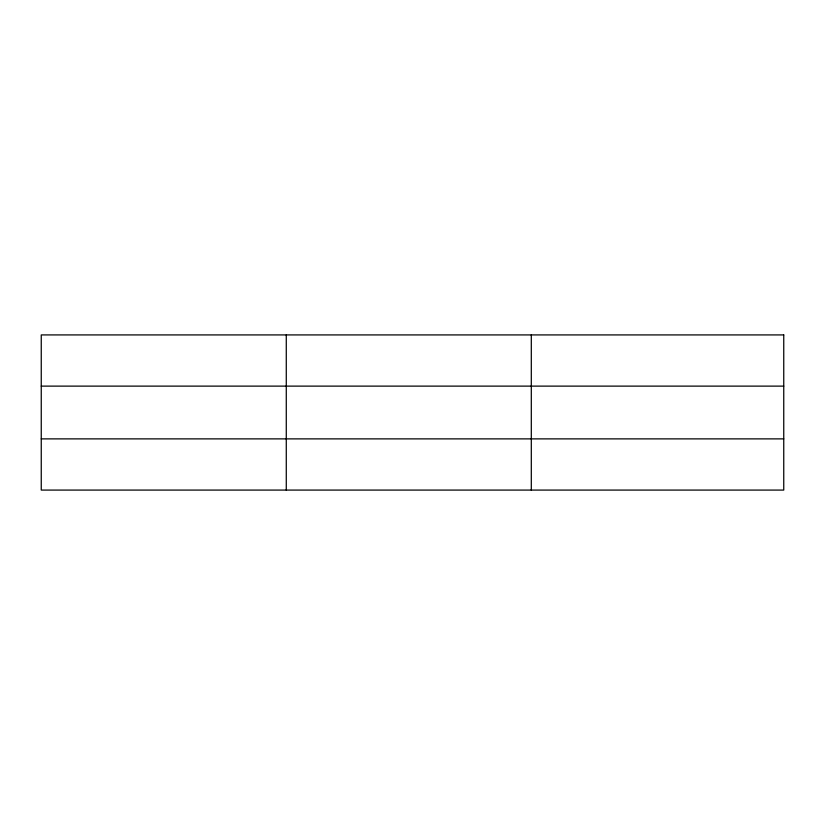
<?xml version="1.0" encoding="UTF-8"?>
<svg xmlns="http://www.w3.org/2000/svg" width="825" height="825" viewBox="0 0 825 825"><rect width="100%" height="100%" fill="white"/><g stroke="black" fill="none" stroke-linecap="round" stroke-linejoin="round"><path stroke-width="1.24" d="M286.275 490.081L286.275 334.919M531.3 490.081L531.3 334.919M41.25 386.121L783.75 386.121M41.25 438.879L783.75 438.879M783.75 334.919L783.75 490.081L41.25 490.081L41.25 334.919L783.75 334.919"/></g></svg>
